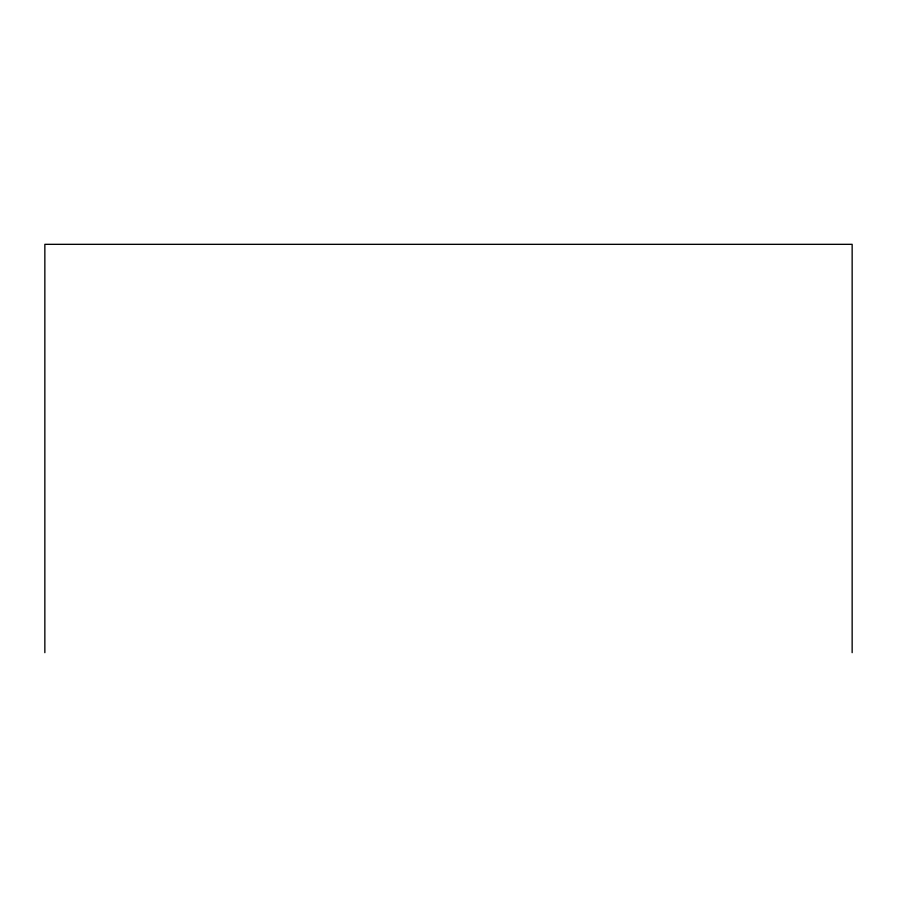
<?xml version="1.0" encoding="UTF-8"?>
<svg xmlns="http://www.w3.org/2000/svg" width="897" height="897" viewBox="0 0 897 897"><rect width="100%" height="100%" fill="white"/><g stroke="black" fill="none" stroke-linecap="round" stroke-linejoin="round"><path stroke-width="1.35" d="M852.15 652.668L852.15 244.332L44.85 244.332L44.85 652.668"/></g></svg>
